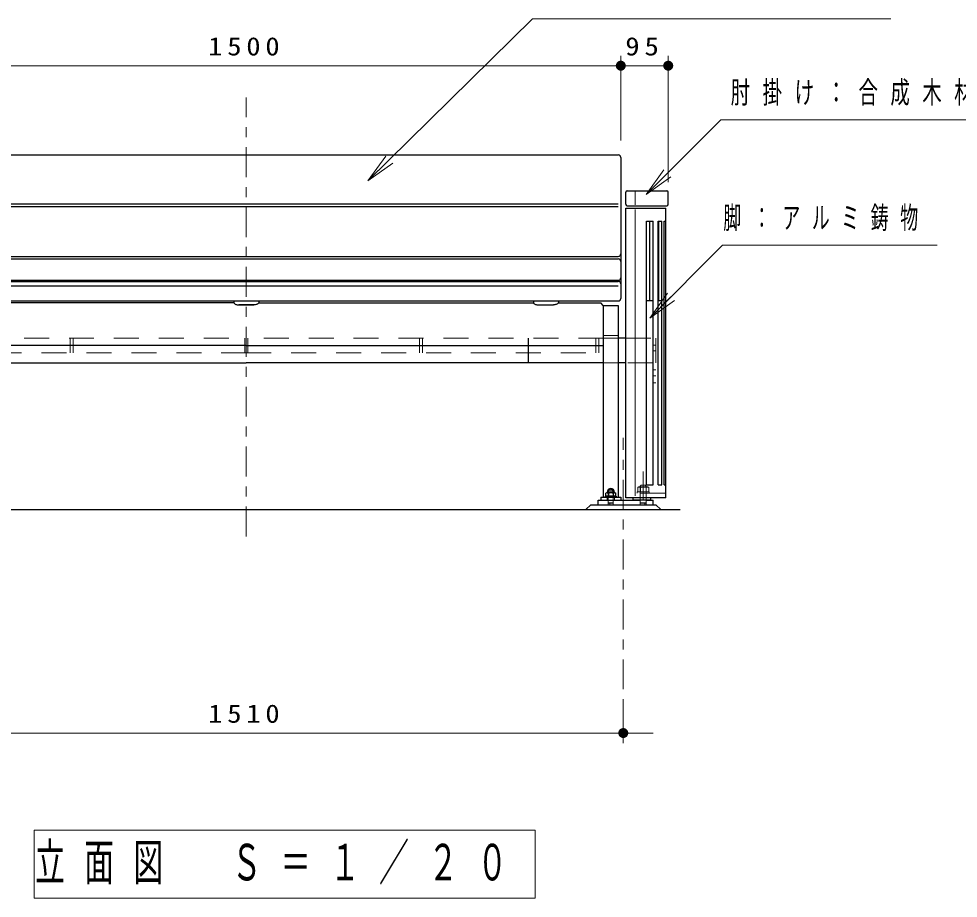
# Model space of a CAD drawing. Units: millimetres on the paper, scale 1:20. Extents: x -365 to 0, y 0 to 257.
# Drawn here: x -303.7 to -209.6, y 69.2 to 157.3 of the extents above; entities that cross this region are included whole.
import ezdxf

# ---------------------------------------------------------------- set-up
doc = ezdxf.new("R2010")
doc.units = ezdxf.units.MM
doc.linetypes.add('USER1', pattern=[4.5, 2.5, -2])
doc.linetypes.add('USER2', pattern=[6, 3, -1, 1, -1])
doc.layers.add('1_20', color=7, linetype='Continuous', lineweight=25)
doc.styles.add('ＭＳ ゴシック', font='')
doc.styles.get('ＭＳ ゴシック').set_extended_font_data('MS Gothic')

# ---------------------------------------------------------------- blocks, each defined once
blk = doc.blocks.new('filled_dot')
at = {"color": 0, "linetype": 'Continuous', "lineweight": -2, "const_width": 1.25}
blk.add_lwpolyline([(-0.625, 0, 1), (0.625, 0, 1)], format="xyb", close=True, dxfattribs=at)

msp = doc.modelspace()

# ---------------------------------------------------------------- linework, layer by layer
at = {"layer": '1_20', "lineweight": 13}
for p, q in [((-243.407, 145.163), (-243.407, 153.646)), ((-243.407, 145.163), (-243.407, 153.646)), ((-238.657, 140.962), (-238.657, 153.646)), ((-318.407, 152.646), (-243.407, 152.646)), ((-243.407, 152.646), (-238.657, 152.646)), ((-268.722, 141.114), (-266.937, 143.577)), ((-268.722, 141.114), (-266.586, 143.221)), ((-266.235, 142.865), (-268.722, 141.114)), ((-240.863, 139.746), (-239.095, 142.221)), ((-240.863, 139.746), (-238.741, 141.867)), ((-238.388, 141.514), (-240.863, 139.746)), ((-241.978, 138.702), (-241.978, 140.056)), ((-241.978, 109.544), (-241.978, 138.224)), ((-240.505, 127.365), (-238.737, 129.84)), ((-240.505, 127.365), (-238.384, 129.487)), ((-238.03, 129.133), (-240.505, 127.365)), ((-243.157, 89.162), (-243.157, 84.78)), ((-240.157, 85.78), (-321.657, 85.78)), ((-302.133, 76.033), (-302.133, 69.227)), ((-251.993, 76.033), (-302.133, 76.033)), ((-251.993, 69.227), (-251.993, 76.033)), ((-302.133, 69.227), (-251.993, 69.227))]:
    msp.add_line(p, q, dxfattribs=at)
at = {"layer": '1_20', "linetype": 'USER2', "lineweight": 13}
for p, q in [((-280.907, 105.482), (-280.907, 149.471)), ((-243.157, 90.162), (-243.157, 115.371)), ((-241.157, 109.112), (-241.157, 111.988))]:
    msp.add_line(p, q, dxfattribs=at)
at = {"layer": '1_20'}
for p, q in [((-318.157, 143.701), (-243.657, 143.701)), ((-243.407, 143.451), (-243.407, 133.03)), ((-242.907, 138.762), (-242.907, 139.962)), ((-242.757, 140.112), (-238.807, 140.112)), ((-238.657, 138.762), (-238.657, 139.962)), ((-318.157, 138.804), (-243.657, 138.804)), ((-318.157, 138.527), (-243.657, 138.527)), ((-242.907, 109.362), (-242.907, 138.362)), ((-242.907, 138.362), (-238.907, 138.362)), ((-242.757, 138.612), (-238.807, 138.612)), ((-238.907, 109.362), (-238.907, 138.362)), ((-240.842, 110.662), (-240.842, 137.062)), ((-240.842, 137.062), (-240.171, 137.062)), ((-240.499, 129.112), (-240.499, 137.062)), ((-240.171, 110.662), (-240.171, 137.062)), ((-239.669, 110.662), (-239.669, 137.062)), ((-239.669, 137.062), (-239.302, 137.062)), ((-239.611, 129.112), (-239.611, 137.062)), ((-239.302, 110.662), (-239.302, 137.062)), ((-239.055, 110.662), (-239.055, 137.062)), ((-239.055, 137.062), (-238.925, 137.062)), ((-318.157, 133.544), (-243.657, 133.544)), ((-318.157, 133.28), (-243.657, 133.28)), ((-243.407, 133.03), (-243.407, 130.788)), ((-318.157, 131.148), (-243.657, 131.148)), ((-318.157, 131.038), (-243.657, 131.038)), ((-243.407, 130.788), (-243.407, 129.331)), ((-318.157, 130.575), (-243.657, 130.575)), ((-318.157, 129.081), (-243.657, 129.081)), ((-282.157, 129.081), (-282.157, 128.93)), ((-279.657, 129.081), (-279.657, 128.93)), ((-252.157, 129.081), (-252.157, 128.93)), ((-249.657, 129.081), (-249.657, 128.93)), ((-240.842, 129.112), (-240.171, 129.112)), ((-239.669, 129.112), (-239.302, 129.112)), ((-282.142, 128.87), (-309.672, 128.87)), ((-281.657, 128.68), (-280.157, 128.68)), ((-280.157, 128.68), (-281.657, 128.68)), ((-279.672, 128.87), (-252.142, 128.87)), ((-251.657, 128.68), (-250.157, 128.68)), ((-249.672, 128.87), (-245.407, 128.87)), ((-245.157, 128.62), (-245.407, 128.87)), ((-245.157, 128.62), (-245.157, 124.82)), ((-245.157, 128.612), (-243.657, 128.612)), ((-245.157, 128.487), (-245.157, 109.412)), ((-243.657, 128.612), (-243.657, 109.412)), ((-242.907, 125.362), (-243.657, 125.362)), ((-280.907, 124.62), (-316.657, 124.62)), ((-280.907, 124.62), (-245.157, 124.62)), ((-240.842, 110.662), (-240.171, 110.662)), ((-239.669, 110.662), (-239.302, 110.662)), ((-239.055, 110.662), (-238.925, 110.662)), ((-245.407, 109.412), (-243.407, 109.412)), ((-245.407, 109.412), (-245.407, 109.112)), ((-244.932, 109.412), (-244.932, 109.512)), ((-244.932, 109.512), (-243.882, 109.512)), ((-244.932, 109.412), (-243.882, 109.412)), ((-244.831, 109.837), (-244.897, 109.799)), ((-244.897, 109.55), (-244.897, 109.799)), ((-244.831, 109.512), (-244.897, 109.55)), ((-243.983, 109.837), (-244.831, 109.837)), ((-243.983, 109.512), (-244.831, 109.512)), ((-244.07, 109.912), (-244.745, 109.912)), ((-244.652, 109.799), (-244.652, 109.55)), ((-244.162, 109.799), (-244.162, 109.55)), ((-243.983, 109.837), (-243.917, 109.799)), ((-243.983, 109.512), (-243.917, 109.55)), ((-243.917, 109.55), (-243.917, 109.799)), ((-243.882, 109.512), (-243.882, 109.412)), ((-243.407, 109.412), (-243.407, 109.112)), ((-238.907, 109.362), (-242.907, 109.362)), ((-242.157, 109.112), (-242.157, 109.362)), ((-240.407, 109.112), (-240.407, 109.362)), ((-245.407, 109.112), (-243.407, 109.112)), ((-240.407, 109.112), (-242.157, 109.112)), ((-323.46, 108.162), (-237.477, 108.162))]:
    msp.add_line(p, q, dxfattribs=at)
at = {"layer": '1_20', "color": 4, "linetype": 'USER1', "lineweight": 13}
for p, q in [((-316.657, 125.362), (-280.907, 125.362)), ((-298.557, 125.362), (-298.557, 123.862)), ((-298.257, 125.362), (-298.257, 123.862)), ((-281.057, 125.362), (-281.057, 123.862)), ((-245.157, 125.362), (-280.907, 125.362)), ((-280.757, 125.362), (-280.757, 123.862)), ((-263.557, 125.362), (-263.557, 123.862)), ((-263.257, 125.362), (-263.257, 123.862)), ((-245.907, 125.362), (-245.907, 123.862)), ((-245.607, 125.362), (-245.607, 123.862)), ((-243.657, 125.362), (-245.157, 125.362)), ((-242.907, 125.362), (-239.907, 125.362)), ((-240.207, 122.862), (-240.207, 125.362)), ((-239.907, 125.362), (-239.907, 120.862)), ((-240.207, 124.66), (-239.907, 124.66)), ((-280.907, 123.862), (-316.207, 123.862)), ((-280.907, 123.862), (-245.607, 123.862)), ((-240.207, 124.06), (-239.907, 124.06)), ((-243.657, 122.862), (-245.157, 122.862)), ((-240.207, 122.862), (-242.907, 122.862)), ((-240.207, 122.862), (-240.207, 120.862)), ((-240.207, 122.16), (-239.907, 122.16)), ((-240.207, 121.56), (-239.907, 121.56)), ((-239.907, 120.862), (-240.207, 120.862))]:
    msp.add_line(p, q, dxfattribs=at)
at = {"layer": '1_20', "color": 4}
for p, q in [((-252.682, 125.362), (-252.682, 122.862)), ((-242.907, 125.362), (-243.657, 125.362)), ((-316.657, 122.862), (-280.907, 122.862)), ((-245.157, 122.862), (-280.907, 122.862)), ((-242.907, 122.862), (-243.657, 122.862))]:
    msp.add_line(p, q, dxfattribs=at)
at = {"layer": '1_20', "linetype": 'USER1', "lineweight": 13}
for p, q in [((-245.157, 125.612), (-243.657, 125.612)), ((-241.705, 110.38), (-241.607, 110.437)), ((-241.705, 109.937), (-241.705, 110.38)), ((-240.707, 110.437), (-241.607, 110.437)), ((-241.431, 109.937), (-241.431, 110.38)), ((-240.883, 109.937), (-240.883, 110.38)), ((-240.608, 110.38), (-240.707, 110.437)), ((-240.608, 109.937), (-240.608, 110.38)), ((-244.782, 109.412), (-244.782, 109.112)), ((-244.032, 109.412), (-244.032, 109.112)), ((-238.907, 109.812), (-242.907, 109.812)), ((-241.757, 109.812), (-241.757, 109.937)), ((-241.757, 109.937), (-240.557, 109.937)), ((-241.705, 109.937), (-240.608, 109.937)), ((-240.557, 109.937), (-240.557, 109.812))]:
    msp.add_line(p, q, dxfattribs=at)
at = {"layer": '1_20', "color": 2, "linetype": 'USER1', "lineweight": 13}
for p, q in [((-244.657, 110.012), (-244.557, 110.112)), ((-244.557, 110.112), (-244.257, 110.112)), ((-244.157, 110.012), (-244.257, 110.112)), ((-241.357, 110.612), (-241.457, 110.512)), ((-241.457, 108.712), (-241.457, 110.512)), ((-241.357, 110.612), (-240.957, 110.612)), ((-240.857, 110.512), (-240.957, 110.612)), ((-240.857, 108.712), (-240.857, 110.512)), ((-244.657, 108.712), (-244.657, 110.012)), ((-244.157, 108.712), (-244.157, 110.012))]:
    msp.add_line(p, q, dxfattribs=at)
at = {"layer": '1_20', "color": 70}
for p, q in [((-246.407, 108.662), (-246.907, 108.162)), ((-246.407, 108.662), (-239.907, 108.662)), ((-239.907, 108.662), (-239.407, 108.162)), ((-246.907, 108.162), (-239.407, 108.162))]:
    msp.add_line(p, q, dxfattribs=at)
at = {"layer": '1_20', "color": 2}
for p, q in [((-245.657, 109.112), (-244.657, 109.112)), ((-245.657, 108.662), (-245.657, 109.112)), ((-245.657, 108.662), (-240.157, 108.662)), ((-244.657, 108.862), (-244.157, 108.862)), ((-244.157, 109.112), (-241.457, 109.112)), ((-241.457, 108.862), (-240.857, 108.862)), ((-240.857, 109.112), (-240.157, 109.112)), ((-240.157, 108.662), (-240.157, 109.112))]:
    msp.add_line(p, q, dxfattribs=at)
at = {"layer": '1_20', "color": 2, "lineweight": 13}
for p, q in [((-244.5, 108.662), (-244.5, 108.862)), ((-241, 108.662), (-241, 108.862))]:
    msp.add_line(p, q, dxfattribs=at)
at = {"layer": '1_20', "lineweight": 13}
for points in [[(-268.722, 141.114), (-252.258, 157.349), (-216.38, 157.349)], [(-240.863, 139.746), (-233.401, 147.207), (-195.963, 147.207)], [(-240.505, 127.365), (-233.219, 134.651), (-211.72, 134.651)]]:
    msp.add_lwpolyline(points, dxfattribs=at)
at = {"layer": '1_20'}
for points in [[(-282.157, 128.93), (-282.151, 128.891), (-282.133, 128.853), (-282.103, 128.817), (-282.062, 128.784), (-282.011, 128.754), (-281.951, 128.728), (-281.884, 128.708), (-281.812, 128.693), (-281.735, 128.684), (-281.657, 128.68)], [(-282.157, 128.93), (-282.151, 128.891), (-282.133, 128.853), (-282.103, 128.817), (-282.062, 128.784), (-282.011, 128.754), (-281.951, 128.728), (-281.884, 128.708), (-281.812, 128.693), (-281.735, 128.684), (-281.657, 128.68)], [(-279.657, 128.93), (-279.663, 128.891), (-279.681, 128.853), (-279.712, 128.817), (-279.752, 128.784), (-279.803, 128.754), (-279.863, 128.728), (-279.93, 128.708), (-280.002, 128.693), (-280.079, 128.684), (-280.157, 128.68)], [(-279.657, 128.93), (-279.663, 128.891), (-279.681, 128.853), (-279.712, 128.817), (-279.752, 128.784), (-279.803, 128.754), (-279.863, 128.728), (-279.93, 128.708), (-280.002, 128.693), (-280.079, 128.684), (-280.157, 128.68)], [(-252.157, 128.93), (-252.151, 128.891), (-252.133, 128.853), (-252.103, 128.817), (-252.062, 128.784), (-252.011, 128.754), (-251.951, 128.728), (-251.884, 128.708), (-251.812, 128.693), (-251.735, 128.684), (-251.657, 128.68)], [(-249.657, 128.93), (-249.663, 128.891), (-249.681, 128.853), (-249.712, 128.817), (-249.752, 128.784), (-249.803, 128.754), (-249.863, 128.728), (-249.93, 128.708), (-250.002, 128.693), (-250.079, 128.684), (-250.157, 128.68)]]:
    msp.add_lwpolyline(points, dxfattribs=at)
for centre, radius, start, end in [((-243.657, 143.451), 0.25, 0, 90), ((-242.757, 139.962), 0.15, 90, 180), ((-238.807, 139.962), 0.15, 0, 90), ((-242.757, 138.762), 0.15, 180, 270), ((-238.807, 138.762), 0.15, 270, 0), ((-243.657, 133.794), 0.25, 270, 0), ((-243.657, 133.03), 0.25, 0, 90), ((-243.657, 131.398), 0.25, 270, 0), ((-243.657, 130.788), 0.25, 0, 90), ((-243.657, 129.331), 0.25, 270, 0), ((-244.407, 109.912), 0.375, 0.00001, 180), ((-244.831, 109.394), 0.443, 66.13495, 89.99996), ((-244.831, 109.955), 0.443, 270.00003, 293.86506), ((-244.745, 109.837), 0.075, 90, 180), ((-244.407, 109.026), 0.811, 72.41195, 107.58808), ((-244.407, 110.323), 0.811, 252.41194, 287.58807), ((-243.983, 109.394), 0.443, 90.00002, 113.86508), ((-243.983, 109.955), 0.443, 246.13494, 270), ((-244.07, 109.837), 0.075, 0, 90)]:
    msp.add_arc(centre, radius, start, end, dxfattribs=at)
at = {"layer": '1_20', "linetype": 'USER1', "lineweight": 13}
for centre, radius, start, end in [((-244.407, 109.912), 0.325, 0.00001, 180), ((-241.568, 110.18), 0.243, 55.61586, 124.38414), ((-241.157, 109.515), 0.908, 72.41211, 107.58789), ((-240.745, 110.18), 0.243, 55.61586, 124.38414)]:
    msp.add_arc(centre, radius, start, end, dxfattribs=at)

# ---------------------------------------------------------------- block references
at = {"layer": '1_20', "lineweight": 13, "xscale": 0.4, "yscale": 0.4, "rotation": 180}
for p in [(-243.407, 152.646), (-238.657, 152.646)]:
    msp.add_blockref('filled_dot', p, dxfattribs=at)
at = {"layer": '1_20', "lineweight": 13, "xscale": 0.4, "yscale": 0.4}
for p in [(-243.407, 152.646), (-243.157, 85.78)]:
    msp.add_blockref('filled_dot', p, dxfattribs=at)

# ---------------------------------------------------------------- texts
at = {"layer": '1_20', "style": 'ＭＳ ゴシック'}
for s, insert, char_height, attachment_point in [('\\T1.33;\\W1.15;1500', (-280.907, 153.646), 1.833, 8), ('\\T1.34;\\W1.15;95', (-241.032, 153.646), 1.833, 8), ('\\T1.64;\\W0.65;肘掛け：合成木材\u3000３０ｔ', (-232.403, 149.857), 2.199, 4), ('\\T1.64;\\W0.6;脚：アルミ鋳物', (-233.137, 137.301), 2.199, 4), ('\\T1.33;\\W1.15;1510', (-280.907, 86.78), 1.833, 8), ('\\T1.64;\\W0.6;立面図\u3000Ｓ＝１／２０', (-302.063, 72.63), 3.666, 4)]:
    msp.add_mtext(s, dxfattribs=dict(at, insert=insert, char_height=char_height, attachment_point=attachment_point))

doc.saveas('drawing.dxf')
